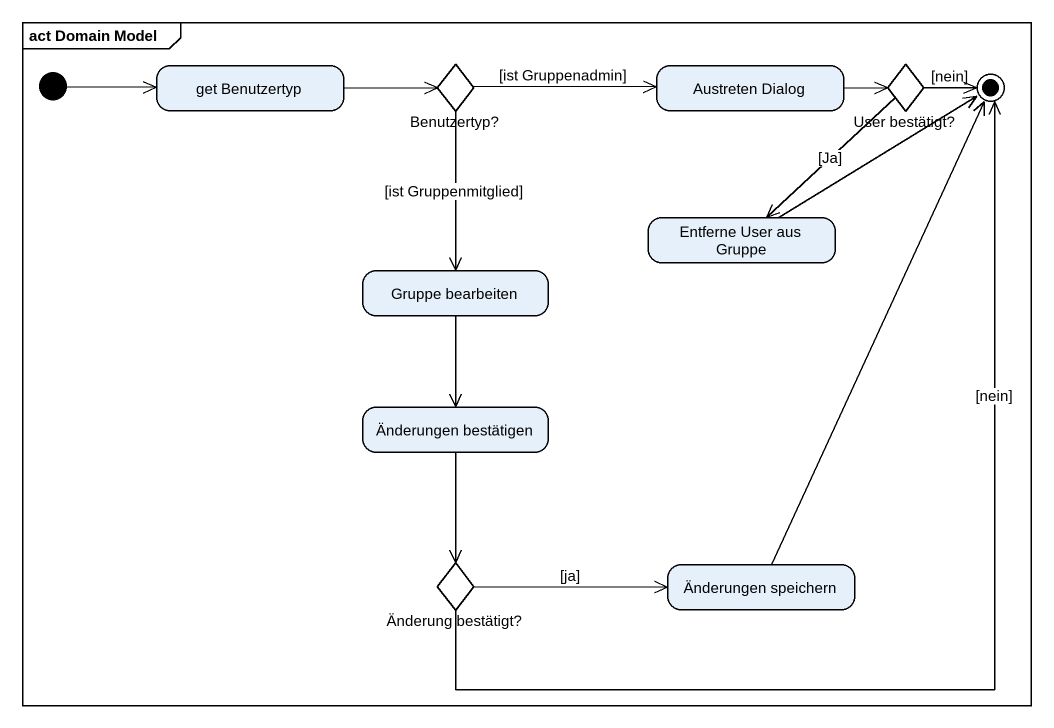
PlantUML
@startuml
mainframe act Domain Model
hide empty description
state "get Benutzertyp" as get_Benutzertyp
state "Benutzertyp?" as Benutzertyp <<choice>>
state "Austreten Dialog" as Austreten_Dialog
state "User bestätigt?" as User_bestätigt <<choice>>
state "Entferne User aus Gruppe" as Entferne_User_aus_Gruppe
state "Gruppe bearbeiten" as Gruppe_bearbeiten
state "Änderungen bestätigen" as Änderungen_bestätigen
state "Änderung bestätigt?" as Änderung_bestätigt <<choice>>
state "Änderungen speichern" as Änderungen_speichern
[*] -right-> get_Benutzertyp
get_Benutzertyp -right-> Benutzertyp
Benutzertyp -right-> Austreten_Dialog : [ist Gruppenadmin]
Benutzertyp --> Gruppe_bearbeiten : [ist Gruppenmitglied]
Austreten_Dialog -right-> User_bestätigt
User_bestätigt --> Entferne_User_aus_Gruppe : [Ja]
Gruppe_bearbeiten --> Änderungen_bestätigen
Änderungen_bestätigen --> Änderung_bestätigt
Änderung_bestätigt -right-> Änderungen_speichern : [ja]
User_bestätigt -right-> [*] : [nein]
Entferne_User_aus_Gruppe -up-> [*]
Änderung_bestätigt -up-> [*] : [nein]
Änderungen_speichern -up-> [*]
@enduml
